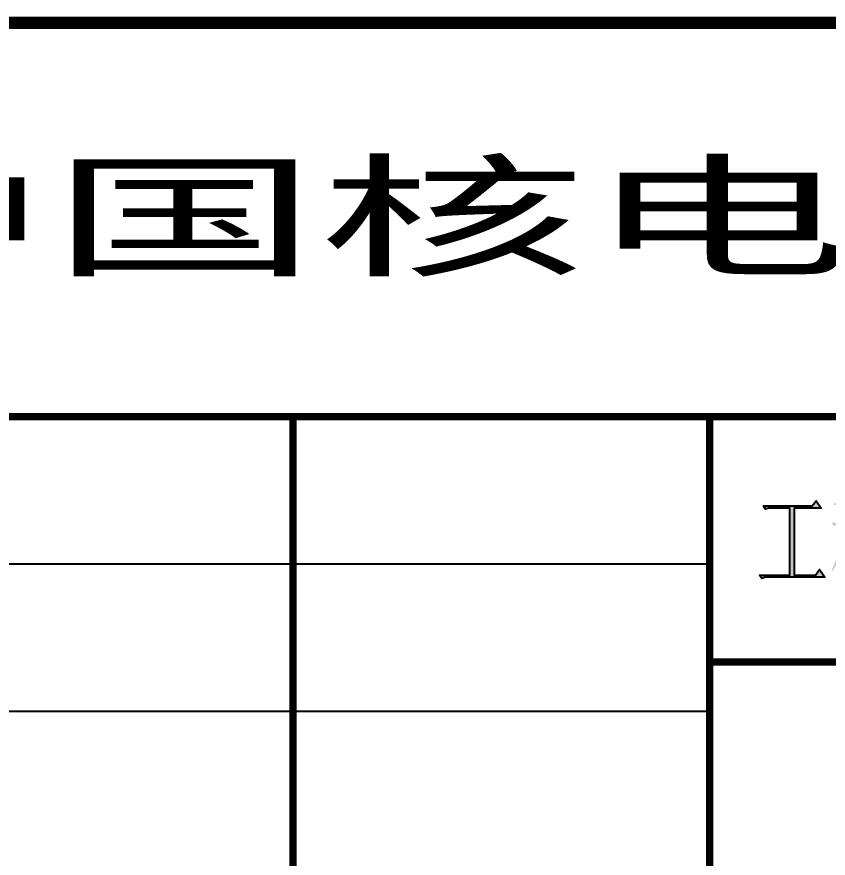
# Model space of a CAD drawing. Header units: inches. Extents: x 0 to 594, y 0 to 840.
# Drawn here: x 435.99 to 469.08, y 454.12 to 488.42 of the extents above; entities that cross this region are included whole.
import ezdxf

# ---------------------------------------------------------------- set-up
doc = ezdxf.new("R2010")
doc.units = ezdxf.units.IN
doc.header["$MEASUREMENT"] = 0
doc.layers.add('1', color=7, linetype='Continuous')
doc.layers.add('PUB_TEXT', color=7, linetype='Continuous')
doc.styles.add('-华文新魏', font='STXINWEI.TTF', dxfattribs={"width": 0.7})

msp = doc.modelspace()

# ---------------------------------------------------------------- hatches: boundary and pattern name
at = {"layer": '1'}
h = msp.add_hatch(color=7, dxfattribs=at)
h.paths.add_polyline_path([(467.693, 468.39), (468.789, 468.39), (468.58, 468.689), (468.428, 468.476), (466.436, 468.476), (466.526, 468.343), (466.645, 468.381), (466.764, 468.39), (467.518, 468.39), (467.518, 465.658), (466.27, 465.658), (466.365, 465.526), (466.479, 465.564), (466.598, 465.573), (468.941, 465.573), (468.718, 465.891), (468.557, 465.658), (467.693, 465.658)])
h.paths.add_polyline_path([(469.946, 466.896), (469.942, 467.176), (469.942, 467.309), (470.036, 467.171), (470.108, 467.029), (470.164, 466.882), (470.179, 466.839), (470.24, 466.702), (470.307, 466.745), (470.316, 466.773), (470.345, 466.93), (470.302, 467.081), (470.293, 467.091), (470.217, 467.176), (470.112, 467.262), (469.979, 467.352), (469.942, 467.375), (469.942, 467.707), (470.435, 467.707), (470.245, 467.973), (470.117, 467.793), (469.942, 467.793), (469.942, 468.623), (470.112, 468.666), (470.24, 468.694), (470.335, 468.708), (470.364, 468.708), (470.212, 469.007), (470.141, 468.936), (470.036, 468.865), (469.899, 468.789), (469.828, 468.756), (469.69, 468.699), (469.567, 468.651), (469.448, 468.613), (469.339, 468.585), (469.301, 468.575), (469.301, 468.509), (469.462, 468.533), (469.595, 468.552), (469.709, 468.575), (469.794, 468.59), (469.794, 467.793), (469.211, 467.793), (469.301, 467.655), (469.406, 467.707), (469.757, 467.707), (469.738, 467.556), (469.709, 467.394), (469.671, 467.224), (469.628, 467.048), (469.581, 466.858), (469.538, 466.707), (469.491, 466.55), (469.439, 466.394), (469.377, 466.237), (469.315, 466.076), (469.249, 465.915), (469.221, 465.858), (469.244, 465.805), (469.396, 466.062), (469.467, 466.199), (469.534, 466.346), (469.595, 466.498), (469.657, 466.654), (469.714, 466.82), (469.766, 466.991), (469.794, 467.091), (469.79, 466.858), (469.79, 465.692), (469.785, 465.54), (469.785, 465.398), (469.78, 465.265), (469.78, 465.156), (469.956, 465.274), (469.956, 465.336), (469.951, 465.421), (469.951, 465.658), (469.946, 465.81)])
h.paths.add_polyline_path([(471.715, 468.575), (471.82, 468.675), (471.659, 468.907), (471.554, 468.756), (470.7, 468.756), (470.525, 468.908), (470.53, 468.732), (470.53, 468.732), (470.534, 468.552), (470.539, 468.376), (470.539, 467.997), (470.534, 467.817), (470.534, 467.641), (470.53, 467.466), (470.525, 467.409), (470.691, 467.508), (470.691, 467.707), (471.564, 467.707), (471.564, 467.489), (471.725, 467.575), (471.725, 467.674), (471.72, 467.807), (471.72, 467.973), (471.715, 468.177)])
h.paths.add_polyline_path([(470.691, 468.675), (471.564, 468.675), (471.564, 467.793), (470.691, 467.793)], flags=16)
h.paths.add_polyline_path([(471.189, 467.11), (471.9, 467.11), (471.715, 467.375), (471.587, 467.19), (470.373, 467.19), (470.468, 467.058), (470.572, 467.11), (471.037, 467.11), (471.037, 466.375), (470.444, 466.375), (470.539, 466.242), (470.644, 466.289), (471.037, 466.289), (471.037, 465.507), (470.202, 465.507), (470.293, 465.374), (470.411, 465.412), (470.525, 465.426), (471.986, 465.426), (471.787, 465.706), (471.644, 465.507), (471.189, 465.507), (471.189, 466.289), (471.844, 466.289), (471.659, 466.56), (471.53, 466.375), (471.189, 466.375)])
h.paths.add_polyline_path([(474.329, 468.125), (474.329, 468.689), (474.419, 468.808), (474.258, 469.007), (474.153, 468.841), (472.996, 468.841), (472.825, 468.974), (472.83, 468.803), (472.83, 468.628), (472.835, 468.447), (472.835, 468.087), (472.83, 467.907), (472.83, 467.731), (472.825, 467.565), (472.825, 467.556), (472.996, 467.641), (472.996, 467.807), (474.163, 467.807), (474.163, 467.622), (474.338, 467.726), (474.334, 467.821), (474.334, 467.954)])
h.paths.add_polyline_path([(472.996, 468.756), (474.163, 468.756), (474.163, 467.892), (472.996, 467.892)], flags=16)
h.paths.add_polyline_path([(473.338, 467.29), (474.889, 467.29), (474.675, 467.589), (474.523, 467.375), (472.275, 467.375), (472.37, 467.243), (472.474, 467.29), (473.138, 467.29), (473.1, 467.1), (473.058, 466.939), (473.044, 466.892), (472.968, 466.745), (472.906, 466.673), (473.044, 466.441), (473.148, 466.593), (474.22, 466.593), (474.191, 466.313), (474.158, 466.081), (474.125, 465.896), (474.087, 465.749), (474.049, 465.654), (474.01, 465.595), (473.93, 465.568), (473.831, 465.568), (473.708, 465.592), (473.561, 465.639), (473.428, 465.692), (473.418, 465.625), (473.561, 465.526), (473.67, 465.421), (473.741, 465.312), (473.774, 465.198), (473.779, 465.175), (473.921, 465.232), (474.025, 465.288), (474.049, 465.307), (474.144, 465.398), (474.21, 465.492), (474.239, 465.559), (474.267, 465.668), (474.3, 465.815), (474.334, 466.009), (474.367, 466.242), (474.395, 466.493), (474.514, 466.607), (474.338, 466.858), (474.21, 466.673), (473.172, 466.673)])

# ---------------------------------------------------------------- linework, layer by layer
at = {"layer": '1', "color": 7, "ltscale": 0.8}
msp.add_line((403.952, 488.171), (583.952, 488.171), dxfattribs=at)
at = {"layer": '1', "color": 7}
for p, q in [((404.25, 466.116), (464.25, 466.116)), ((412.25, 460.116), (464.25, 460.116))]:
    msp.add_line(p, q, dxfattribs=at)
at = {"layer": '1', "color": 7, "const_width": 0.5}
msp.add_lwpolyline([(404.25, 488.171), (584.25, 488.171), (584.25, 430.116), (404.25, 430.116)], close=True, dxfattribs=at)
at = {"layer": '1', "color": 7, "const_width": 0.3}
for points in [[(404.25, 472.116), (584.25, 472.116)], [(447.25, 472.116), (447.25, 430.116)], [(464.25, 472.116), (464.25, 430.116)], [(464.25, 462.116), (584.25, 462.116)]]:
    msp.add_lwpolyline(points, dxfattribs=at)
at = {"layer": '1', "color": 7}
msp.add_lwpolyline([(466.598, 465.573), (466.479, 465.564), (466.365, 465.526), (466.27, 465.658), (467.518, 465.658), (467.518, 468.39), (466.764, 468.39), (466.645, 468.381), (466.526, 468.343), (466.436, 468.476), (468.428, 468.476), (468.58, 468.689), (468.789, 468.39), (467.693, 468.39), (467.693, 465.658), (468.557, 465.658), (468.718, 465.891), (468.941, 465.573)], close=True, dxfattribs=at)

# ---------------------------------------------------------------- texts
at = {"layer": 'PUB_TEXT', "color": 7, "style": '-华文新魏', "width": 2}
msp.add_text('中国核电工程有限公司', height=4, dxfattribs=at).set_placement((426.458, 478.271))

doc.saveas('drawing.dxf')
